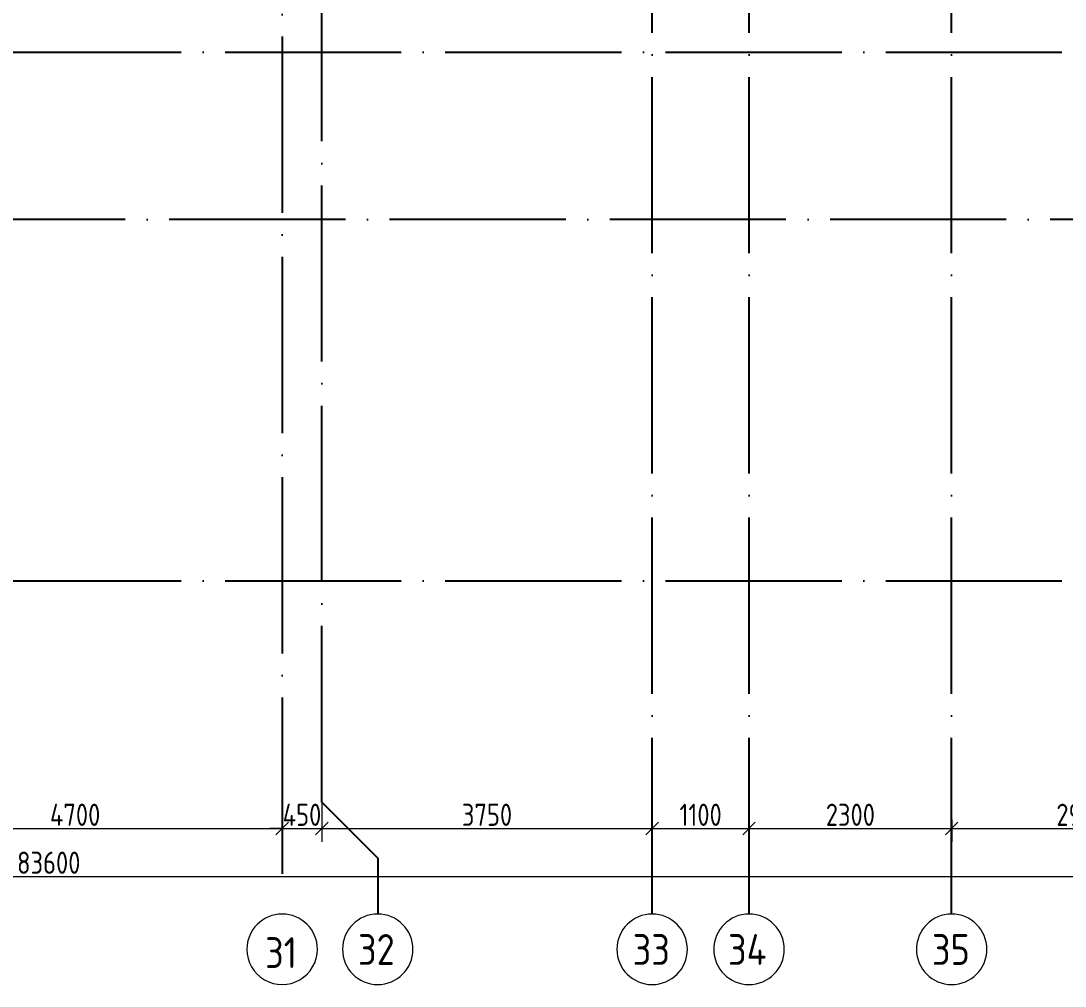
# Model space of a CAD drawing. Header units: millimetres. Extents: x -68946 to 288321, y -402657 to 324925.
# Drawn here: x 123390 to 135244, y 112621 to 123576 of the extents above; entities that cross this region are included whole.
import ezdxf

# ---------------------------------------------------------------- set-up
doc = ezdxf.new("R2010")
doc.units = ezdxf.units.MM
doc.linetypes.add('ADSK_Линия сетки', pattern=[2500, 2000, -250, 0, -250])
doc.layers.get('Defpoints').update_dxf_attribs({"color": 250})
for name, color, linetype, lineweight in [('A-ANNO-DIMS', 250, 'Continuous', 9), ('Оси', 250, 'Continuous', 9), ('Оси-1', 250, 'ADSK_Линия сетки', 9)]:
    doc.layers.add(name, color=color, linetype=linetype, lineweight=lineweight)
doc.styles.add('GOST Common', font='', dxfattribs={"width": 0.9, "height": 350})
doc.styles.add('GOST Common_1', font='', dxfattribs={"width": 0.9, "height": 250})
doc.styles.add('А3', font='ГОСТ тип А.ttf')
doc.styles.get('GOST Common').set_extended_font_data('GOST Common')
doc.styles.get('GOST Common_1').set_extended_font_data('GOST Common')
doc.dimstyles.new('ADSK_Основной_2_5_мм', dxfattribs={"dimscale": 304.8, "dimtxt": 0.824897, "dimasz": 0.463911, "dimexe": 0.492126, "dimexo": 0.001615, "dimgap": 0.098425, "dimtad": 1, "dimdec": 0, "dimlfac": 304.8, "dimdsep": 46, "dimtxsty": 'GOST Common_1', "dimblk1": 'OBLIQUE', "dimblk2": 'OBLIQUE', "dimsah": 1, "dimcen": 0.09, "dimdle": 0.492126, "dimazin": 0, "dimtfac": 1, "dimtdec": 4, "dimtix": 1, "dimtmove": 0, "dimatfit": 3, "dimfxl": 1, "dimtvp": 1, "dimtolj": 1, "dimtzin": 0, "dimlwd": 9, "dimlwe": 9, "dimarcsym": 2})

# ---------------------------------------------------------------- blocks, each defined once
blk = doc.blocks.new('Ось сетки - Круг_Ø8 мм-39983606-АР1_Маркировочный план подвала_ Блок 2_ 3')
at = {"layer": 'Оси'}
for start, end in [(360, 180), (180, 360)]:
    blk.add_arc((0, 0), 4, start, end, dxfattribs=at)
blk = doc.blocks.new('_Oblique')
at = {"color": 0, "linetype": 'ByBlock', "lineweight": -2}
blk.add_line((-0.5, -0.5), (0.5, 0.5), dxfattribs=at)
blk = doc.blocks.new('*D5679')
at = {"layer": 'A-ANNO-DIMS', "color": 0, "lineweight": 9, "transparency": 16777216}
for p, q in [((121656, 114509), (121656, 114260)), ((126356, 114509), (126356, 114260)), ((121506, 114410), (126506, 114410))]:
    blk.add_line(p, q, dxfattribs=at)
at = {"layer": 'Defpoints', "color": 0, "transparency": 16777216}
for p in [(121656, 114510), (126356, 114510), (126356, 114410)]:
    blk.add_point(p, dxfattribs=at)
at = {"layer": 'A-ANNO-DIMS', "color": 0, "lineweight": 9, "transparency": 16777216, "xscale": 141.4, "yscale": 141.4, "zscale": 141.4, "rotation": 180}
blk.add_blockref('_Oblique', (121656, 114410), dxfattribs=at)
at = {"layer": 'A-ANNO-DIMS', "color": 0, "lineweight": 9, "transparency": 16777216, "xscale": 141.4, "yscale": 141.4, "zscale": 141.4}
blk.add_blockref('_Oblique', (126356, 114410), dxfattribs=at)
at = {"layer": 'A-ANNO-DIMS', "color": 0, "lineweight": 25, "transparency": 16777216, "insert": (124006, 114565), "char_height": 251.4, "width": 782.41, "attachment_point": 5, "style": 'А3'}
blk.add_mtext('\\A1;4700', dxfattribs=at)
blk = doc.blocks.new('*D5680')
at = {"layer": 'A-ANNO-DIMS', "color": 0, "lineweight": 9, "transparency": 16777216}
for p, q in [((126806, 114708), (126806, 114260)), ((126356, 114509), (126356, 114260)), ((126356, 114410), (126214, 114410)), ((126356, 114410), (126806, 114410)), ((126806, 114410), (126947, 114410))]:
    blk.add_line(p, q, dxfattribs=at)
at = {"layer": 'Defpoints', "color": 0, "transparency": 16777216}
for p in [(126806, 114708), (126356, 114510), (126806, 114410)]:
    blk.add_point(p, dxfattribs=at)
at = {"layer": 'A-ANNO-DIMS', "color": 0, "lineweight": 9, "transparency": 16777216, "xscale": 141.4, "yscale": 141.4, "zscale": 141.4}
blk.add_blockref('_Oblique', (126356, 114410), dxfattribs=at)
at = {"layer": 'A-ANNO-DIMS', "color": 0, "lineweight": 9, "transparency": 16777216, "xscale": 141.4, "yscale": 141.4, "zscale": 141.4, "rotation": 180}
blk.add_blockref('_Oblique', (126806, 114410), dxfattribs=at)
at = {"layer": 'A-ANNO-DIMS', "color": 0, "lineweight": 25, "transparency": 16777216, "insert": (126581, 114565), "char_height": 251.4, "width": 593.2, "attachment_point": 5, "style": 'А3'}
blk.add_mtext('\\A1;450', dxfattribs=at)
blk = doc.blocks.new('*D5681')
at = {"layer": 'A-ANNO-DIMS', "color": 0, "lineweight": 9, "transparency": 16777216}
for p, q in [((126806, 114708), (126806, 114260)), ((130556, 114509), (130556, 114260)), ((126656, 114410), (130706, 114410))]:
    blk.add_line(p, q, dxfattribs=at)
at = {"layer": 'Defpoints', "color": 0, "transparency": 16777216}
for p in [(126806, 114708), (130556, 114510), (130556, 114410)]:
    blk.add_point(p, dxfattribs=at)
at = {"layer": 'A-ANNO-DIMS', "color": 0, "lineweight": 9, "transparency": 16777216, "xscale": 141.4, "yscale": 141.4, "zscale": 141.4, "rotation": 180}
blk.add_blockref('_Oblique', (126806, 114410), dxfattribs=at)
at = {"layer": 'A-ANNO-DIMS', "color": 0, "lineweight": 9, "transparency": 16777216, "xscale": 141.4, "yscale": 141.4, "zscale": 141.4}
blk.add_blockref('_Oblique', (130556, 114410), dxfattribs=at)
at = {"layer": 'A-ANNO-DIMS', "color": 0, "lineweight": 25, "transparency": 16777216, "insert": (128681, 114565), "char_height": 251.4, "width": 756.84, "attachment_point": 5, "style": 'А3'}
blk.add_mtext('\\A1;3750', dxfattribs=at)
blk = doc.blocks.new('*D5682')
at = {"layer": 'A-ANNO-DIMS', "color": 0, "lineweight": 9, "transparency": 16777216}
for p, q in [((130556, 114509), (130556, 114260)), ((131656, 114509), (131656, 114260)), ((130406, 114410), (131806, 114410))]:
    blk.add_line(p, q, dxfattribs=at)
at = {"layer": 'Defpoints', "color": 0, "transparency": 16777216}
for p in [(130556, 114510), (131656, 114510), (131656, 114410)]:
    blk.add_point(p, dxfattribs=at)
at = {"layer": 'A-ANNO-DIMS', "color": 0, "lineweight": 9, "transparency": 16777216, "xscale": 141.4, "yscale": 141.4, "zscale": 141.4, "rotation": 180}
blk.add_blockref('_Oblique', (130556, 114410), dxfattribs=at)
at = {"layer": 'A-ANNO-DIMS', "color": 0, "lineweight": 9, "transparency": 16777216, "xscale": 141.4, "yscale": 141.4, "zscale": 141.4}
blk.add_blockref('_Oblique', (131656, 114410), dxfattribs=at)
at = {"layer": 'A-ANNO-DIMS', "color": 0, "lineweight": 25, "transparency": 16777216, "insert": (131106, 114565), "char_height": 251.4, "width": 644.34, "attachment_point": 5, "style": 'А3'}
blk.add_mtext('\\A1;1100', dxfattribs=at)
blk = doc.blocks.new('*D5683')
at = {"layer": 'A-ANNO-DIMS', "color": 0, "lineweight": 9, "transparency": 16777216}
for p, q in [((131656, 114509), (131656, 114260)), ((133956, 114509), (133956, 114260)), ((131506, 114410), (134106, 114410))]:
    blk.add_line(p, q, dxfattribs=at)
at = {"layer": 'Defpoints', "color": 0, "transparency": 16777216}
for p in [(131656, 114510), (133956, 114510), (133956, 114410)]:
    blk.add_point(p, dxfattribs=at)
at = {"layer": 'A-ANNO-DIMS', "color": 0, "lineweight": 9, "transparency": 16777216, "xscale": 141.4, "yscale": 141.4, "zscale": 141.4, "rotation": 180}
blk.add_blockref('_Oblique', (131656, 114410), dxfattribs=at)
at = {"layer": 'A-ANNO-DIMS', "color": 0, "lineweight": 9, "transparency": 16777216, "xscale": 141.4, "yscale": 141.4, "zscale": 141.4}
blk.add_blockref('_Oblique', (133956, 114410), dxfattribs=at)
at = {"layer": 'A-ANNO-DIMS', "color": 0, "lineweight": 25, "transparency": 16777216, "insert": (132806, 114565), "char_height": 251.4, "width": 756.84, "attachment_point": 5, "style": 'А3'}
blk.add_mtext('\\A1;2300', dxfattribs=at)
blk = doc.blocks.new('*D5684')
at = {"layer": 'A-ANNO-DIMS', "color": 0, "lineweight": 9, "transparency": 16777216}
for p, q in [((133956, 114509), (133956, 114260)), ((136906, 114509), (136906, 114260)), ((133806, 114410), (137056, 114410))]:
    blk.add_line(p, q, dxfattribs=at)
at = {"layer": 'Defpoints', "color": 0, "transparency": 16777216}
for p in [(133956, 114510), (136906, 114510), (136906, 114410)]:
    blk.add_point(p, dxfattribs=at)
at = {"layer": 'A-ANNO-DIMS', "color": 0, "lineweight": 9, "transparency": 16777216, "xscale": 141.4, "yscale": 141.4, "zscale": 141.4, "rotation": 180}
blk.add_blockref('_Oblique', (133956, 114410), dxfattribs=at)
at = {"layer": 'A-ANNO-DIMS', "color": 0, "lineweight": 9, "transparency": 16777216, "xscale": 141.4, "yscale": 141.4, "zscale": 141.4}
blk.add_blockref('_Oblique', (136906, 114410), dxfattribs=at)
at = {"layer": 'A-ANNO-DIMS', "color": 0, "lineweight": 25, "transparency": 16777216, "insert": (135431, 114565), "char_height": 251.4, "width": 756.84, "attachment_point": 5, "style": 'А3'}
blk.add_mtext('\\A1;2950', dxfattribs=at)
blk = doc.blocks.new('*D5657')
at = {"layer": 'A-ANNO-DIMS', "color": 0, "lineweight": 9, "transparency": 16777216}
for p, q in [((81906, 113965), (81906, 113716)), ((165506, 113965), (165506, 113716)), ((81756, 113866), (165656, 113866))]:
    blk.add_line(p, q, dxfattribs=at)
at = {"layer": 'Defpoints', "color": 0, "transparency": 16777216}
for p in [(81906, 113966), (165506, 113966), (165506, 113866)]:
    blk.add_point(p, dxfattribs=at)
at = {"layer": 'A-ANNO-DIMS', "color": 0, "lineweight": 9, "transparency": 16777216, "xscale": 141.4, "yscale": 141.4, "zscale": 141.4, "rotation": 180}
blk.add_blockref('_Oblique', (81906, 113866), dxfattribs=at)
at = {"layer": 'A-ANNO-DIMS', "color": 0, "lineweight": 9, "transparency": 16777216, "xscale": 141.4, "yscale": 141.4, "zscale": 141.4}
blk.add_blockref('_Oblique', (165506, 113866), dxfattribs=at)
at = {"layer": 'A-ANNO-DIMS', "color": 0, "lineweight": 25, "transparency": 16777216, "insert": (123706, 114021), "char_height": 251.4, "width": 946.05, "attachment_point": 5, "style": 'А3'}
blk.add_mtext('\\A1;83600', dxfattribs=at)

msp = doc.modelspace()

# ---------------------------------------------------------------- linework, layer by layer
at = {"layer": 'Оси', "lineweight": 25}
for p, q in [((126805.579, 114708.4326), (127440.579, 114073.4326)), ((127440.579, 114073.4326), (127440.579, 113438.4326))]:
    msp.add_line(p, q, dxfattribs=at)
at = {"layer": 'Оси-1', "lineweight": 25}
for p, q in [((126355.579, 178399.2771), (126355.579, 113438.4326)), ((130555.579, 113438.4326), (130555.579, 178399.2771)), ((131655.5794, 113438.4326), (131655.5794, 178399.2771)), ((133955.5794, 113438.4326), (133955.5794, 178399.2771)), ((126805.579, 114708.4326), (126805.579, 177129.2771)), ((78205.6799, 123222.2725), (169576.458, 123222.2725)), ((169576.458, 121322.3919), (112075.5784, 121322.3919)), ((78205.6799, 117222.2725), (169576.458, 117222.2725))]:
    msp.add_line(p, q, dxfattribs=at)

# ---------------------------------------------------------------- block references
at = {"layer": 'Оси', "lineweight": 25, "xscale": 99.99999999999993, "yscale": 99.99999999999993, "zscale": 99.99999999999993}
for p in [(127440.579, 113038.4326), (130555.579, 113038.4326), (131655.5794, 113038.4326), (133955.5794, 113038.4326)]:
    msp.add_blockref('Ось сетки - Круг_Ø8 мм-39983606-АР1_Маркировочный план подвала_ Блок 2_ 3', p, dxfattribs=at)
at = {"layer": 'Оси', "lineweight": 25, "xscale": 99.99999999999993, "yscale": 99.99999999999993, "zscale": 99.99999999999993, "rotation": 180}
msp.add_blockref('Ось сетки - Круг_Ø8 мм-39983606-АР1_Маркировочный план подвала_ Блок 2_ 3', (126355.579, 113038.4326), dxfattribs=at)

# ---------------------------------------------------------------- texts
at = {"layer": 'Оси', "lineweight": 25, "char_height": 350, "attachment_point": 1, "style": 'GOST Common'}
for s, insert, width in [('32', (127216.5484, 113210.966), 541.139062), ('33', (130334.6984, 113210.966), 533.923875), ('34', (131416.6988, 113210.966), 577.215), ('35', (133731.5488, 113210.966), 541.139062), ('31', (126162.4597, 113175.7117), 454.556812)]:
    msp.add_mtext(s, dxfattribs=dict(at, insert=insert, width=width))

# ---------------------------------------------------------------- dimensions: what is measured, and where the dimension line sits
at = {"layer": 'A-ANNO-DIMS', "lineweight": 25}
for base, p1, p2, override, picture, middle in [((126355.579, 114409.7207), (121655.5793, 114509.7056), (126355.579, 114509.7056), {"dimlfac": 1, "dimpost": '<>', "dimtxsty": 'А3', "dimfxl": 4699.999738}, '*D5679', (124005.5792, 114565.4351)), ((126805.579, 114409.7207), (126355.579, 114509.7056), (126805.579, 114708.4326), {"dimlfac": 1, "dimpost": '<>', "dimtxsty": 'А3', "dimfxl": 491.927242}, '*D5680', (126580.579, 114565.4351)), ((130555.579, 114409.7207), (126805.579, 114708.4326), (130555.579, 114509.7056), {"dimlfac": 1, "dimpost": '<>', "dimtxsty": 'А3', "dimfxl": 3755.261963}, '*D5681', (128680.579, 114565.4351)), ((131655.5794, 114409.7207), (130555.579, 114509.7056), (131655.5794, 114509.7056), {"dimlfac": 1, "dimpost": '<>', "dimtxsty": 'А3', "dimfxl": 1100.000414}, '*D5682', (131105.5792, 114565.4351)), ((133955.5794, 114409.7207), (131655.5794, 114509.7056), (133955.5794, 114509.7056), {"dimlfac": 1, "dimpost": '<>', "dimtxsty": 'А3', "dimfxl": 2300}, '*D5683', (132805.5794, 114565.4351)), ((136905.5789, 114409.7207), (133955.5794, 114509.7056), (136905.5789, 114509.7056), {"dimlfac": 1, "dimpost": '<>', "dimtxsty": 'А3', "dimfxl": 2949.999505}, '*D5684', (135430.5792, 114565.4351)), ((165505.5794, 113865.7093), (81905.5784, 113965.6942), (165505.5794, 113965.6942), {"dimlfac": 1, "dimpost": '<>', "dimtxsty": 'А3', "dimfxl": 83600.001}, '*D5657', (123705.5789, 114021.4236))]:
    dim = msp.add_linear_dim(base=base, p1=p1, p2=p2, dimstyle='ADSK_Основной_2_5_мм', override=override, dxfattribs=at)
    dim.commit()
    dim.dimension.update_dxf_attribs({"geometry": picture, "text_midpoint": middle})

doc.saveas('drawing.dxf')
